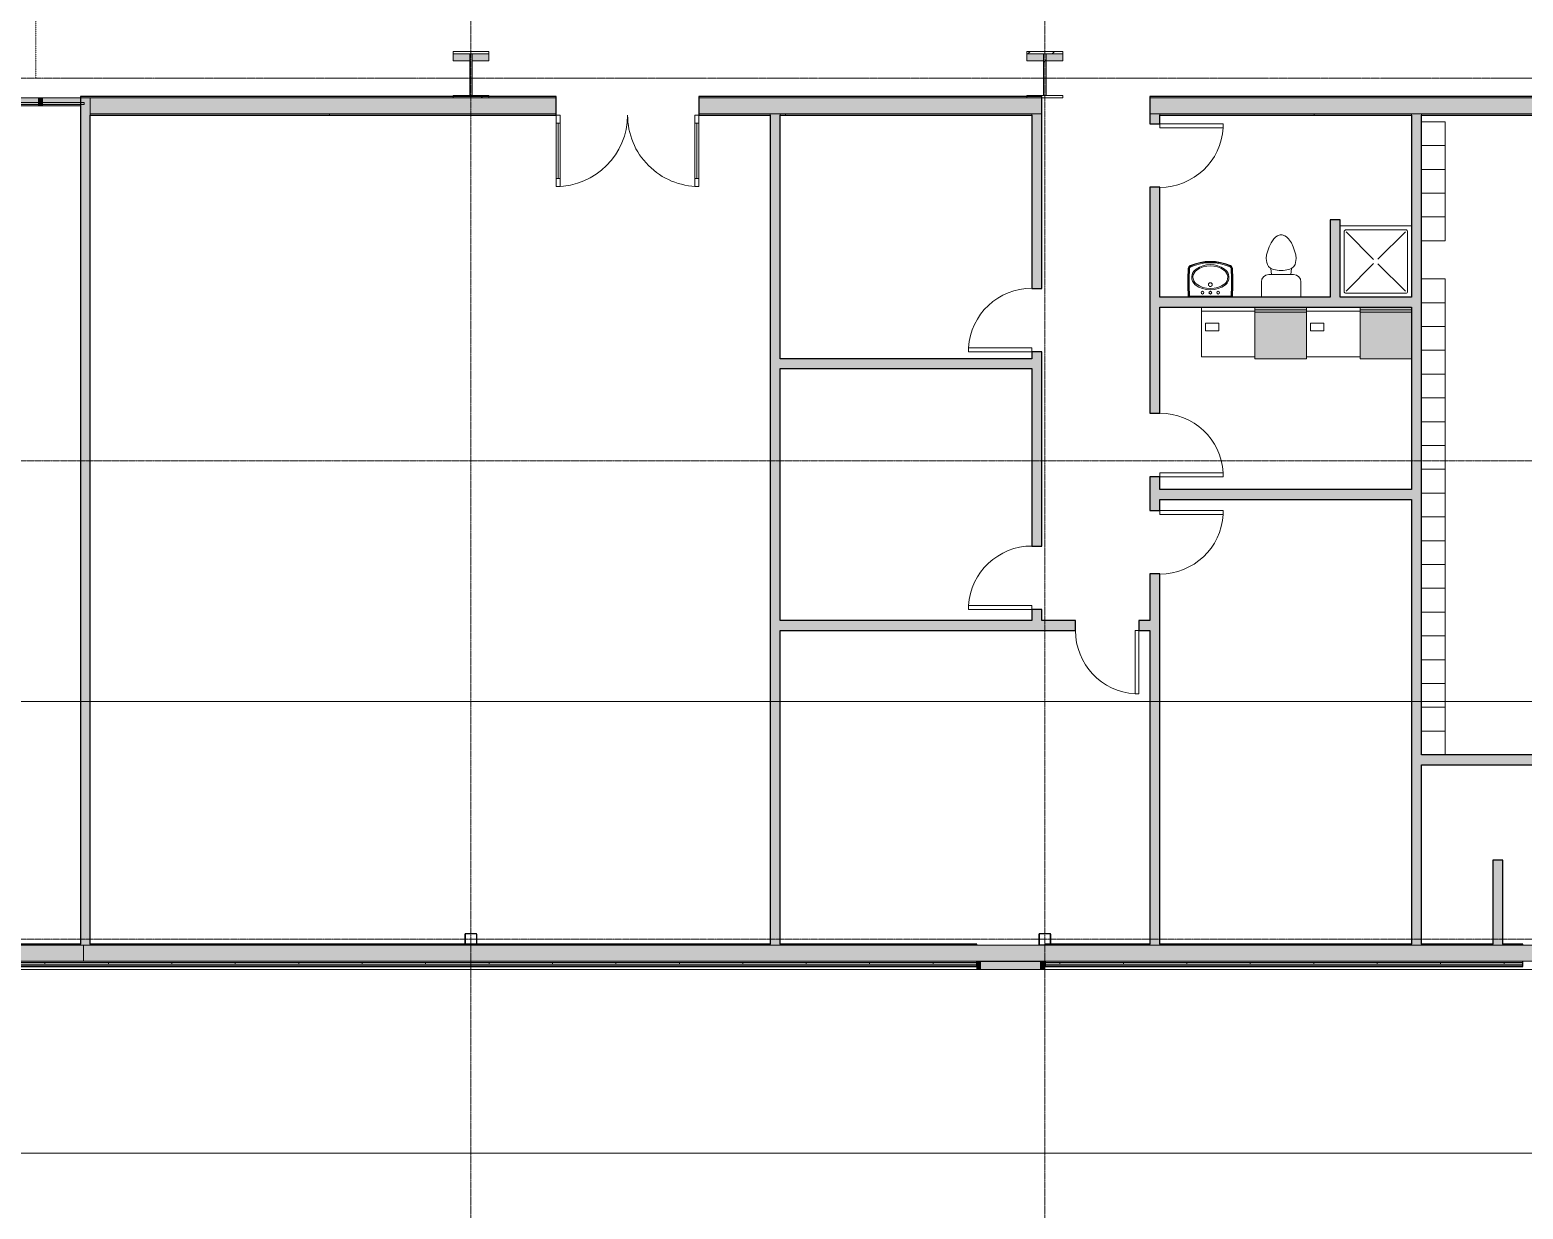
# Model space of a CAD drawing. Header units: inches. Extents: x 19712 to 27543, y -26063 to -18659.
# Drawn here: x 24600 to 25354, y -22920 to -22326 of the extents above; entities that cross this region are included whole.
import ezdxf

# ---------------------------------------------------------------- set-up
doc = ezdxf.new("R2010")
doc.units = ezdxf.units.IN
doc.header["$MEASUREMENT"] = 0
doc.linetypes.add('Dash 1_16_', pattern=[0.125, 0.0625, -0.0625])
doc.linetypes.add('Grid Line 1_2_', pattern=[0.875, 0.5, -0.125, 0.125, -0.125])
for name, color, linetype, lineweight in [('A-DOOR', 31, 'Continuous', 9), ('A-DOOR-GLAZ', 31, 'Continuous', 15), ('A-FLOR-CLRS', 90, 'Dash 1_16_', 9), ('A-GLAZ-CURT', 52, 'Continuous', 9), ('A-GLAZ-CWMG', 51, 'Continuous', 9), ('A-WALL', 113, 'Continuous', 9), ('A-WALL-PATT', 111, 'Continuous', 25), ('C-TOPO', 7, 'Continuous', 9), ('Conc', 7, 'Continuous', 9), ('G-ANNO-SYMB', 111, 'Continuous', 9), ('I-FURN', 30, 'Continuous', 9), ('I-WALL', 2, 'Continuous', 9), ('L-SITE-WALL', 31, 'Continuous', 9), ('P-SANR-FIXT', 6, 'Continuous', 9), ('Q-SPCQ', 91, 'Continuous', 9), ('S-BEAM', 12, 'Continuous', 9), ('S-COLS', 52, 'Continuous', 9), ('S-GRID', 1, 'Continuous', 9)]:
    doc.layers.add(name, color=color, linetype=linetype, lineweight=lineweight)
pattern_1 = [(45, (0, 0), (-25.342707, 25.342707), []), (45, (0, 38.4), (-25.342707, 25.342707), [])]
pattern_2 = [(0, (0, 0), (0, 32), []), (90, (0, 0), (-32, 2e-15), [])]

# ---------------------------------------------------------------- blocks, each defined once
blk = doc.blocks.new('HSS-Hollow Structural Section-Column - HSS6X6X1_4-V5-Site Plan - Phase 1')
at = {"layer": 'S-COLS'}
h = blk.add_hatch(dxfattribs=at)
h.set_pattern_fill('FP_4', color=256, style=0, pattern_type=2)
h.set_pattern_definition([(225, (24822.89, -22784.303), (25.342707, -25.342707), []), (225, (24822.89, -22822.703), (25.342707, -25.342707), [])])
h.paths.add_polyline_path([(-2.53, 3), (-2.86, 2.86), (-3, 2.53), (-2.7, 2.7)], flags=0)
h.paths.add_polyline_path([(2.53, 3), (2.7, 2.7), (3, 2.53), (2.86, 2.86)], flags=0)
h.paths.add_polyline_path([(-2.53, 3), (-2.53, 2.77), (2.53, 2.77), (2.53, 3)], flags=0)
h.paths.add_polyline_path([(-3, -2.53), (-2.86, -2.86), (-2.53, -3), (-2.7, -2.7)], flags=0)
h.paths.add_polyline_path([(-3, 2.53), (-3, -2.53), (-2.77, -2.53), (-2.77, 2.53)], flags=0)
h.paths.add_polyline_path([(3, -2.53), (2.7, -2.7), (2.53, -3), (2.86, -2.86)], flags=0)
h.paths.add_polyline_path([(3, 2.53), (2.77, 2.53), (2.77, -2.53), (3, -2.53)], flags=0)
h.paths.add_polyline_path([(-2.53, -2.77), (-2.53, -3), (2.53, -3), (2.53, -2.77)], flags=0)
at = {"layer": 'S-COLS', "lineweight": 15}
for p, q in [((-3, 2.53), (-3, -2.53)), ((-2.77, -2.53), (-2.77, 2.53)), ((2.53, 3), (-2.53, 3)), ((-2.53, 2.77), (2.53, 2.77)), ((2.77, 2.53), (2.77, -2.53)), ((3, -2.53), (3, 2.53)), ((2.53, -2.77), (-2.53, -2.77)), ((-2.53, -3), (2.53, -3))]:
    blk.add_line(p, q, dxfattribs=at)
for centre, radius, start, end in [((-2.53, 2.53), 0.466, 90, 180), ((-2.53, 2.53), 0.233, 90, 180), ((2.53, 2.53), 0.466, 360, 90), ((2.53, 2.53), 0.233, 0, 90), ((-2.53, -2.53), 0.466, 180, 270), ((-2.53, -2.53), 0.233, 180, 270), ((2.53, -2.53), 0.466, 270, 360), ((2.53, -2.53), 0.233, 270, 360)]:
    blk.add_arc(centre, radius, start, end, dxfattribs=at)
blk = doc.blocks.new('HSS-Hollow Structural Section-Column - HSS6X6X1_4-V6-Site Plan - Phase 1')
at = {"layer": 'S-COLS'}
h = blk.add_hatch(dxfattribs=at)
h.set_pattern_fill('FP_5', color=256, style=0, pattern_type=2)
h.set_pattern_definition([(225, (25112.39, -22784.303), (25.342707, -25.342707), []), (225, (25112.39, -22822.703), (25.342707, -25.342707), [])])
h.paths.add_polyline_path([(-2.53, 3), (-2.86, 2.86), (-3, 2.53), (-2.7, 2.7)], flags=0)
h.paths.add_polyline_path([(2.53, 3), (2.7, 2.7), (3, 2.53), (2.86, 2.86)], flags=0)
h.paths.add_polyline_path([(-2.53, 3), (-2.53, 2.77), (2.53, 2.77), (2.53, 3)], flags=0)
h.paths.add_polyline_path([(-3, -2.53), (-2.86, -2.86), (-2.53, -3), (-2.7, -2.7)], flags=0)
h.paths.add_polyline_path([(-3, 2.53), (-3, -2.53), (-2.77, -2.53), (-2.77, 2.53)], flags=0)
h.paths.add_polyline_path([(3, -2.53), (2.7, -2.7), (2.53, -3), (2.86, -2.86)], flags=0)
h.paths.add_polyline_path([(2.77, 2.53), (2.77, -2.53), (3, -2.53), (3, 2.53)], flags=0)
h.paths.add_polyline_path([(2.53, -2.77), (-2.53, -2.77), (-2.53, -3), (2.53, -3)], flags=0)
at = {"layer": 'S-COLS', "lineweight": 15}
for p, q in [((-3, 2.53), (-3, -2.53)), ((-2.77, -2.53), (-2.77, 2.53)), ((2.53, 3), (-2.53, 3)), ((-2.53, 2.77), (2.53, 2.77)), ((2.77, 2.53), (2.77, -2.53)), ((3, -2.53), (3, 2.53)), ((2.53, -2.77), (-2.53, -2.77)), ((-2.53, -3), (2.53, -3))]:
    blk.add_line(p, q, dxfattribs=at)
for centre, radius, start, end in [((-2.53, 2.53), 0.466, 90, 180), ((-2.53, 2.53), 0.233, 90, 180), ((2.53, 2.53), 0.466, 360, 90), ((2.53, 2.53), 0.233, 0, 90), ((-2.53, -2.53), 0.466, 180, 270), ((-2.53, -2.53), 0.233, 180, 270), ((2.53, -2.53), 0.466, 270, 360), ((2.53, -2.53), 0.233, 270, 360)]:
    blk.add_arc(centre, radius, start, end, dxfattribs=at)
blk = doc.blocks.new('Locker-Double Stacked - 12_ x 12_-489636-Site Plan - Phase 1')
at = {"layer": 'I-FURN'}
for p, q in [((6, 6), (-6, 6)), ((-6, 6), (-6, -6)), ((6, -6), (6, 6)), ((-6, -6), (6, -6))]:
    blk.add_line(p, q, dxfattribs=at)
blk = doc.blocks.new('Single-Flush - 32_ x 84_-460923-Site Plan - Phase 1')
at = {"layer": 'A-DOOR', "lineweight": 13}
for p, q in [((14, -2.5), (14, -34.5)), ((16, -2.5), (14, -2.5)), ((16, -2.5), (16, -34.5)), ((16, -34.5), (14, -34.5))]:
    blk.add_line(p, q, dxfattribs=at)
at = {"layer": 'A-DOOR'}
blk.add_arc((16, -2.5), 32.07, 180, 266.42413, dxfattribs=at)
blk = doc.blocks.new('Single-Flush - 32_ x 84_-489871-Site Plan - Phase 1')
at = {"layer": 'A-DOOR', "lineweight": 13}
for p, q in [((14, 2.5), (14, 34.5)), ((16, 34.5), (14, 34.5)), ((16, 2.5), (16, 34.5)), ((16, 2.5), (14, 2.5))]:
    blk.add_line(p, q, dxfattribs=at)
at = {"layer": 'A-DOOR'}
blk.add_arc((16, 2.5), 32.07, 93.57587, 180, dxfattribs=at)
blk = doc.blocks.new('Double-Glass 1 - 72_ x 96_-618616-Site Plan - Phase 1')
at = {"layer": 'A-DOOR', "lineweight": 13}
for p, q in [((-36.02, 36.78), (-36.02, 40.78)), ((-36.02, 40.78), (-34, 40.78)), ((-34, 36.78), (-34, 40.78)), ((34, 36.78), (34, 40.78)), ((36, 40.78), (34, 40.78)), ((36, 36.78), (36, 40.78)), ((-36.02, 36.78), (-34, 36.78)), ((34, 36.78), (36, 36.78)), ((-36.02, 8.78), (-34, 8.78)), ((-36.02, 4.78), (-36.02, 8.78)), ((-34, 4.78), (-34, 8.78)), ((36, 8.78), (34, 8.78)), ((34, 4.78), (34, 8.78)), ((36, 4.78), (36, 8.78)), ((-36.02, 4.78), (-34, 4.78)), ((36, 4.78), (34, 4.78))]:
    blk.add_line(p, q, dxfattribs=at)
at = {"layer": 'A-DOOR'}
for p, q in [((-36.02, 8.78), (-36.02, 36.78)), ((-34, 8.78), (-34, 36.78)), ((34, 8.78), (34, 36.78)), ((36, 8.78), (36, 36.78))]:
    blk.add_line(p, q, dxfattribs=at)
for centre, radius, start, end in [((-36.02, 4.78), 36, 360, 90), ((36, 4.76), 36.02, 90, 179.96662)]:
    blk.add_arc(centre, radius, start, end, dxfattribs=at)
at = {"layer": 'A-DOOR-GLAZ'}
for p, q in [((-35, 36.78), (-35, 8.78)), ((35, 8.78), (35, 36.78))]:
    blk.add_line(p, q, dxfattribs=at)
blk = doc.blocks.new('Girt_C - 8_D-757212-Site Plan - Phase 1')
at = {"layer": 'S-BEAM'}
for points in [[(26266.89, -22787.49), (26266.89, -22787.3), (24627.39, -22787.4), (24627.39, -22787.49), (26163.21, -22787.49)], [(26266.89, -22795.12), (26266.89, -22787.49), (24627.39, -22787.49), (24627.39, -22795.12), (26163.21, -22795.12)], [(26266.89, -22795.3), (26266.89, -22795.12), (24627.39, -22795.21), (24627.39, -22795.3), (26163.21, -22795.3)]]:
    blk.add_hatch(color=256, dxfattribs=at).paths.add_polyline_path(points, flags=0)
for p, q in [((24820.36, -22787.3), (24627.39, -22787.3)), ((24627.39, -22787.49), (24627.39, -22787.3)), ((24627.39, -22795.12), (24627.39, -22787.49)), ((25109.86, -22787.3), (24825.42, -22787.3)), ((25399.36, -22787.3), (25114.92, -22787.3)), ((24627.39, -22795.3), (24627.39, -22795.12)), ((24627.39, -22795.3), (26266.89, -22795.3))]:
    blk.add_line(p, q, dxfattribs=at)
blk = doc.blocks.new('Toilet-Domestic-3D - Toilet-Domestic-3D-489637-Site Plan - Phase 1')
at = {"layer": 'P-SANR-FIXT'}
for p, q in [((-6.06, 6), (-5.13, 8)), ((-5.13, 8), (-3.74, 10)), ((-3.74, 10), (-2.74, 11)), ((-2.74, 11), (-1.87, 11.5)), ((-1.87, 11.5), (-0.5, 12)), ((-0.5, 12), (0.5, 12)), ((0.5, 12), (1.87, 11.5)), ((1.87, 11.5), (2.74, 11)), ((2.74, 11), (3.74, 10)), ((3.74, 10), (5.13, 8)), ((5.13, 8), (6.06, 6)), ((-7.5, 0), (-7.33, 1.99)), ((-7.33, 1.99), (-6.79, 4)), ((-6.79, 4), (-6.06, 6)), ((6.06, 6), (6.79, 4)), ((6.79, 4), (7.33, 1.99)), ((7.33, 1.99), (7.5, 0)), ((-7.41, -1), (-7.5, 0)), ((-7.24, -2), (-7.41, -1)), ((-6.97, -3), (-7.24, -2)), ((-6.4, -4), (-6.97, -3)), ((-5.21, -5), (-6.4, -4)), ((-3.84, -5.5), (-5.21, -5)), ((-4.86, -8.02), (-5.21, -5)), ((-1, -6), (-3.84, -5.5)), ((1, -6), (-1, -6)), ((3.84, -5.5), (1, -6)), ((5.21, -5), (3.84, -5.5)), ((4.86, -8.02), (5.21, -5)), ((6.4, -4), (5.21, -5)), ((6.97, -3), (6.4, -4)), ((7.24, -2), (6.97, -3)), ((7.41, -1), (7.24, -2)), ((7.5, 0), (7.41, -1)), ((-9.98, -11.75), (-9.98, -19.48)), ((6.25, -8.02), (-6.25, -8.02)), ((9.98, -19.48), (9.98, -11.75))]:
    blk.add_line(p, q, dxfattribs=at)
for centre, start, end in [((-6.25, -11.75), 90, 180), ((6.25, -11.75), 0, 90)]:
    blk.add_arc(centre, 3.73, start, end, dxfattribs=at)
blk = doc.blocks.new('Sink-Bathroom-Kohler-Pinoir-2035-8 - Vitreous_China-0-White-670431-Site Plan - Phase 1')
at = {"layer": 'P-SANR-FIXT'}
for p, q in [((25184.77, -22460.55), (25184.77, -22460.06)), ((25207.01, -22460.55), (25184.77, -22460.55)), ((25185.03, -22460.05), (25185.03, -22460.55)), ((25185.44, -22460.55), (25185.44, -22460.03)), ((25195.89, -22460.03), (25185.44, -22460.03)), ((25185.44, -22460.22), (25195.89, -22460.2)), ((25206.34, -22460.03), (25195.89, -22460.03)), ((25195.89, -22460.2), (25206.34, -22460.22)), ((25206.34, -22460.03), (25206.34, -22460.55)), ((25206.75, -22460.55), (25206.75, -22460.05)), ((25207.01, -22460.06), (25207.01, -22460.55))]:
    blk.add_line(p, q, dxfattribs=at)
for centre, radius, start, end in [((25291.12, -22453.02), 106.58, 176.21831, 183.7835), ((25186.32, -22445.99), 1.54, 113.96045, 180.03452), ((25291.12, -22453.02), 106.33, 176.21351, 183.78805), ((25186.32, -22445.99), 1.29, 113.98765, 180.39647), ((25291.12, -22453.02), 105.91, 176.20455, 183.79545), ((25186.32, -22445.99), 0.875, 114.05534, 181.29272), ((25195.89, -22467.85), 25.41, 66.33023, 113.67416), ((25195.89, -22467.85), 25.15, 66.33023, 113.67265), ((25195.89, -22467.85), 24.74, 66.33023, 113.66977), ((25191.38, -22450.5), 4.9, 123.55144, 230.63664), ((25191.38, -22450.5), 4.26, 123.35585, 230.42253), ((25195.89, -22456.26), 12.2, 53.76827, 126.23173), ((25195.89, -22456.26), 11.57, 53.69309, 126.30691), ((25200.4, -22450.5), 4.26, 309.57747, 56.64415), ((25200.4, -22450.5), 4.9, 309.36336, 56.44856), ((25205.48, -22445.98), 0.862, 358.07827, 66.33023), ((25205.48, -22445.98), 1.28, 359.09648, 66.33023), ((25205.48, -22445.98), 1.53, 359.50574, 66.33023), ((25100.66, -22453.02), 105.91, 356.20455, 3.79545), ((25100.66, -22453.02), 106.33, 356.21195, 3.78539), ((25100.66, -22453.02), 106.58, 356.2165, 3.78002), ((25195.89, -22443.97), 12.82, 233.57252, 306.42748), ((25195.89, -22443.97), 12.18, 233.65076, 306.34924), ((25195.89, -22454.18), 0.934, 0, 180), ((25195.89, -22454.18), 0.934, 180, 0), ((25191.89, -22458.23), 0.692, 0, 180), ((25191.89, -22458.23), 0.692, 180, 0), ((25195.89, -22458.24), 0.69, 0, 180), ((25195.89, -22458.24), 0.69, 180, 0), ((25199.89, -22458.24), 0.69, 0, 180), ((25199.89, -22458.24), 0.69, 180, 0)]:
    blk.add_arc(centre, radius, start, end, dxfattribs=at)
blk = doc.blocks.new('Shower Base-3D - 36_ x 36_-670432-Site Plan - Phase 1')
at = {"layer": 'P-SANR-FIXT'}
for p, q in [((18, 18), (-18, 18)), ((-15, 16), (15, 16)), ((-16, -15), (-16, 15)), ((-1.12, 1), (-15, 15)), ((0.97, 1.14), (15, 15)), ((16, 15), (16, -15)), ((-1.13, -0.98), (-15, -15)), ((1.01, -1.11), (15, -15)), ((15, -16), (-15, -16))]:
    blk.add_line(p, q, dxfattribs=at)
for centre, start, end in [((-15, 15), 90, 180), ((15, 15), 360, 90), ((-15, -15), 180, 270), ((15, -15), 270, 0)]:
    blk.add_arc(centre, 1, start, end, dxfattribs=at)
blk = doc.blocks.new('Washing Machine - 26_x26_ - Private-670433-Site Plan - Phase 1')
at = {"layer": 'P-SANR-FIXT'}
for points in [[(1.31, -13), (1.31, 13), (0, 13), (0, -13)], [(2.59, 12.87), (2.59, 13), (1.31, 12.93), (1.41, -13), (2.59, -13)], [(26, -13), (26, 13), (2.59, 13), (2.59, -13), (25, -13)]]:
    blk.add_hatch(color=256, dxfattribs=at).paths.add_polyline_path(points, flags=0)
for p, q in [((1.31, 13), (1.31, -13)), ((2.59, 13), (2.59, -13)), ((26, 13), (26, -13)), ((1.31, -13), (0, -13)), ((26, -13), (25, -13))]:
    blk.add_line(p, q, dxfattribs=at)
blk = doc.blocks.new('Dryer - 27_ x 25_ x 35_-670434-Site Plan - Phase 1')
at = {"layer": 'Q-SPCQ'}
for p, q in [((1.42, 0.11), (28.42, 0.11)), ((1.42, -23.58), (1.42, 0.11)), ((28.42, 0.11), (28.42, -23.58)), ((19.67, -12.89), (26.42, -12.89)), ((19.67, -16.89), (19.67, -12.89)), ((26.42, -16.89), (26.42, -12.89)), ((19.67, -16.89), (26.42, -16.89)), ((1.42, -22.89), (28.42, -22.89))]:
    blk.add_line(p, q, dxfattribs=at)
blk = doc.blocks.new('Washing Machine - 26_x26_ - Private-V13-Site Plan - Phase 1')
at = {"layer": 'P-SANR-FIXT'}
for points in [[(1.31, 13), (0, 13), (0, -13), (1.31, -13)], [(2.59, -13), (2.59, 13), (1.31, 13), (1.41, -13)], [(26, -13), (26, 13), (2.59, 13), (2.59, -13), (25, -13)]]:
    blk.add_hatch(color=256, dxfattribs=at).paths.add_polyline_path(points, flags=0)
for p, q in [((0, 13), (1.31, 13)), ((1.31, 13), (1.31, -13)), ((2.59, 13), (2.59, -13)), ((25, 13), (26, 13)), ((26, 13), (26, -13)), ((1.31, -13), (0, -13)), ((26, -13), (25, -13))]:
    blk.add_line(p, q, dxfattribs=at)
blk = doc.blocks.new('Dryer - 27_ x 25_ x 35_-V14-Site Plan - Phase 1')
at = {"layer": 'Q-SPCQ'}
for p, q in [((1.42, 0.11), (28.42, 0.11)), ((1.42, -23.58), (1.42, 0.11)), ((28.42, 0.11), (28.42, -24.89)), ((19.67, -12.89), (26.42, -12.89)), ((19.67, -16.89), (19.67, -12.89)), ((26.42, -16.89), (26.42, -12.89)), ((19.67, -16.89), (26.42, -16.89)), ((1.42, -22.89), (28.42, -22.89))]:
    blk.add_line(p, q, dxfattribs=at)
blk = doc.blocks.new('System Panel - Glazed-809283-Site Plan - Phase 1')
at = {"layer": 'A-GLAZ-CURT', "transparency": 33554649}
blk.add_hatch(color=256, dxfattribs=at).paths.add_polyline_path([(-10.5, 1.25), (-10.5, 0.25), (10.5, 0.25), (10.5, 1.25)], flags=0)
at = {"layer": 'A-GLAZ-CURT'}
for p, q in [((10.5, 1.25), (-10.5, 1.25)), ((-10.5, 1.25), (-10.5, 0.25)), ((-10.5, 0.25), (10.5, 0.25)), ((10.5, 1.25), (-8.63, 1.25)), ((-8.63, 0.25), (10.5, 0.25)), ((10.5, 0.25), (10.5, 1.25)), ((10.5, 1.25), (10.5, 0.25))]:
    blk.add_line(p, q, dxfattribs=at)
blk = doc.blocks.new('Rectangular Mullion - Rectangular Mullion 1-771667-Site Plan - Phase 1')
at = {"layer": 'A-GLAZ-CWMG'}
h = blk.add_hatch(color=256, dxfattribs=at)
h.paths.add_polyline_path([(24625.89, -22364.05), (24625.89, -22363.3), (24606.77, -22363.3), (24606.77, -22364.05)], flags=0)
h.paths.add_polyline_path([(24606.77, -22362.3), (24625.89, -22362.3), (24625.89, -22360.05), (24606.77, -22360.05)], flags=0)
blk.add_hatch(color=256, dxfattribs=at).paths.add_polyline_path([(24625.89, -22363.3), (24625.89, -22362.3), (24606.77, -22362.3), (24606.77, -22363.3)], flags=0)
for p, q in [((24606.77, -22360.05), (24625.89, -22360.05)), ((24606.77, -22364.05), (24625.89, -22364.05))]:
    blk.add_line(p, q, dxfattribs=at)
blk = doc.blocks.new('Rectangular Mullion - Rectangular Mullion 1-789464-Site Plan - Phase 1')
at = {"layer": 'A-GLAZ-CWMG'}
blk.add_hatch(color=256, dxfattribs=at).paths.add_polyline_path([(25097.73, -22799.43), (25110.27, -22799.43), (25110.27, -22795.43), (25080.02, -22795.43), (25080.02, -22799.43)], flags=0)
for p, q in [((25110.27, -22795.43), (25080.02, -22795.43)), ((25110.27, -22799.43), (25080.02, -22799.43))]:
    blk.add_line(p, q, dxfattribs=at)
blk = doc.blocks.new('Rectangular Mullion - Rectangular Mullion 1-827457-Site Plan - Phase 1')
at = {"layer": 'A-GLAZ-CWMG'}
blk.add_hatch(color=256, dxfattribs=at).paths.add_polyline_path([(0, 2), (0, -2), (-2, -2), (-2, 2)], flags=0)
at = {"layer": 'A-GLAZ-CWMG', "lineweight": 13}
for p, q in [((-2, 2), (0, 2)), ((-2, -2), (-2, 2)), ((0, 2), (0, -2)), ((0, -2), (-2, -2))]:
    blk.add_line(p, q, dxfattribs=at)
blk = doc.blocks.new('Rectangular Mullion - Rectangular Mullion 1-827460-Site Plan - Phase 1')
at = {"layer": 'A-GLAZ-CWMG'}
blk.add_hatch(color=256, dxfattribs=at).paths.add_polyline_path([(-2, 2), (-2, -2), (0, -2), (0, 2)], flags=0)
at = {"layer": 'A-GLAZ-CWMG', "lineweight": 13}
for p, q in [((0, 2), (-2, 2)), ((-2, 2), (-2, -2)), ((0, -2), (0, 2)), ((-2, -2), (0, -2))]:
    blk.add_line(p, q, dxfattribs=at)
blk = doc.blocks.new('System Panel - Glazed-809284-Site Plan - Phase 1')
at = {"layer": 'A-GLAZ-CURT', "transparency": 33554649}
blk.add_hatch(color=256, dxfattribs=at).paths.add_polyline_path([(-17.09, 1.25), (-17.09, 0.25), (17.09, 0.25), (17.09, 1.25)], flags=0)
at = {"layer": 'A-GLAZ-CURT'}
for p, q in [((17.09, 1.25), (-17.09, 1.25)), ((-17.09, 1.25), (-17.09, 0.25)), ((-17.09, 0.25), (-17.09, 1.25)), ((17.09, 1.25), (-17.09, 1.25)), ((-17.09, 0.25), (17.09, 0.25)), ((-17.09, 0.25), (17.09, 0.25)), ((17.09, 0.25), (17.09, 1.25)), ((17.09, 1.25), (17.09, 0.25))]:
    blk.add_line(p, q, dxfattribs=at)
blk = doc.blocks.new('Rectangular Mullion - Rectangular Mullion 1-V15-Site Plan - Phase 1')
at = {"layer": 'A-GLAZ-CWMG'}
h = blk.add_hatch(color=256, dxfattribs=at)
h.paths.add_polyline_path([(24462.02, -22364.05), (24496.2, -22364.05), (24496.2, -22363.3), (24462.02, -22363.3)], flags=0)
h.paths.add_polyline_path([(24462.02, -22362.3), (24496.2, -22362.3), (24496.2, -22360.05), (24462.02, -22360.05)], flags=0)
blk.add_hatch(color=256, dxfattribs=at).paths.add_polyline_path([(24496.2, -22363.3), (24496.2, -22362.3), (24462.02, -22362.3), (24462.02, -22363.3)], flags=0)
for p, q in [((24462.02, -22360.05), (24496.2, -22360.05)), ((24462.02, -22364.05), (24496.2, -22364.05))]:
    blk.add_line(p, q, dxfattribs=at)
blk = doc.blocks.new('Rectangular Mullion - Rectangular Mullion 1-809282-Site Plan - Phase 1')
at = {"layer": 'A-GLAZ-CWMG'}
blk.add_hatch(color=256, dxfattribs=at).paths.add_polyline_path([(-1, -2), (-1, 2), (1, 2), (1, -2)], flags=0)
at = {"layer": 'A-GLAZ-CWMG', "lineweight": 13}
for p, q in [((-1, 2), (1, 2)), ((-1, -2), (-1, 2)), ((1, 2), (1, -2)), ((1, -2), (-1, -2))]:
    blk.add_line(p, q, dxfattribs=at)

msp = doc.modelspace()

# ---------------------------------------------------------------- hatches: boundary and pattern name
at = {"layer": 'A-WALL-PATT', "lineweight": 9}
h = msp.add_hatch(dxfattribs=at)
h.set_pattern_fill('FP_6', color=256, style=0, pattern_type=2)
h.set_pattern_definition([(0, (0, 0), (81.92, 20.48), [3.379, -58.061, 3.379, -58.061, -327.68]), (0, (0, 0), (81.92, 20.48), [-122.88, 3.379, -119.501, 3.379, -58.061, -143.36]), (0, (0, 0), (81.92, 20.48), [-307.2, 3.379, -37.581, 3.379, -99.021]), (120, (30.72, 10.24), (-58.6962, 60.704801), [3.379, -58.061, 3.379, -58.061, -327.68]), (120, (30.72, 10.24), (-58.6962, 60.704801), [-122.88, 3.379, -119.501, 3.379, -58.061, -143.36]), (120, (30.72, 10.24), (-58.6962, 60.704801), [-307.2, 3.379, -37.581, 3.379, -99.021]), (240, (40.96, 51.2), (-23.2238, -81.184801), [3.379, -58.061, 3.379, -58.061, -327.68]), (240, (40.96, 51.2), (-23.2238, -81.184801), [-122.88, 3.379, -119.501, 3.379, -58.061, -143.36]), (240, (40.96, 51.2), (-23.2238, -81.184801), [-307.2, 3.379, -37.581, 3.379, -99.021])])
h.paths.add_polyline_path([(25721.39, -22368.68), (25721.39, -22368.05), (25647.39, -22368.05), (25647.39, -22368.68), (25714.59, -22368.68)], flags=0)
h.paths.add_polyline_path([(25642.39, -22368.68), (25642.39, -22368.05), (25582.85, -22368.05), (25582.85, -22368.68), (25602.43, -22368.68)], flags=0)
h.paths.add_polyline_path([(25577.85, -22368.68), (25577.85, -22368.05), (25546.77, -22368.05), (25546.77, -22368.68)], flags=0)
h.paths.add_polyline_path([(25450.02, -22368.68), (25450.02, -22368.05), (25445.93, -22368.05), (25445.93, -22368.68)], flags=0)
h.paths.add_polyline_path([(25440.93, -22368.68), (25440.93, -22368.05), (25381.39, -22368.05), (25381.39, -22368.68)], flags=0)
h.paths.add_polyline_path([(25376.39, -22368.68), (25376.39, -22368.05), (25302.39, -22368.05), (25302.39, -22368.68)], flags=0)
h.paths.add_polyline_path([(25297.39, -22368.68), (25297.39, -22368.05), (25170.39, -22368.05), (25170.39, -22368.68), (25265.97, -22368.68)], flags=0)
h.paths.add_polyline_path([(25105.89, -22368.68), (25105.89, -22368.05), (24978.89, -22368.05), (24978.89, -22368.68), (25041.65, -22368.68)], flags=0)
h.paths.add_polyline_path([(24973.89, -22368.68), (24973.89, -22368.05), (24937.89, -22368.05), (24937.89, -22368.68)], flags=0)
h.paths.add_polyline_path([(24865.89, -22368.68), (24865.89, -22368.05), (24630.89, -22368.05), (24630.89, -22368.68)], flags=0)
h = msp.add_hatch(dxfattribs=at)
h.set_pattern_fill('FP_8', color=256, style=0, pattern_type=2)
h.set_pattern_definition(pattern_2)
h.paths.add_polyline_path([(24244.02, -22796.8), (25078.02, -22796.8), (25078.02, -22796.05), (24244.02, -22796.05)], flags=0)
h = msp.add_hatch(dxfattribs=at)
h.set_pattern_fill('FP_8', color=256, style=0, pattern_type=2)
h.set_pattern_definition(pattern_2)
h.paths.add_polyline_path([(25353.52, -22796.8), (25353.52, -22796.05), (25112.52, -22796.05), (25112.52, -22796.8), (25265.97, -22796.8)], flags=0)
at = {"layer": 'I-WALL'}
for points in [[(24627.39, -22787.3), (24630.89, -22787.3), (24630.89, -22360.05), (24625.89, -22360.05), (24625.89, -22787.3)], [(24978.89, -22787.3), (24978.89, -22368.05), (24973.89, -22368.05), (24973.89, -22787.3)], [(25302.39, -22787.3), (25302.39, -22368.05), (25297.39, -22368.05), (25297.39, -22787.3)], [(25261.39, -22460.55), (25261.39, -22421.55), (25256.39, -22421.55), (25256.39, -22460.55)], [(25297.39, -22465.55), (25297.39, -22460.55), (25170.39, -22460.55), (25170.39, -22465.55), (25265.97, -22465.55)], [(25105.89, -22496.55), (25105.89, -22491.55), (24978.89, -22491.55), (24978.89, -22496.55), (25041.65, -22496.55)], [(25297.39, -22562.55), (25297.39, -22557.55), (25170.39, -22557.55), (25170.39, -22562.55), (25265.97, -22562.55)], [(25378.89, -22696.3), (25378.89, -22691.3), (25302.39, -22691.3), (25302.39, -22696.3), (25378.12, -22696.3)], [(25338.39, -22787.3), (25343.39, -22787.3), (25343.39, -22744.3), (25338.39, -22744.3), (25338.39, -22786.68)]]:
    msp.add_hatch(color=256, dxfattribs=at).paths.add_polyline_path(points, flags=0)
h = msp.add_hatch(color=256, dxfattribs=at)
h.paths.add_polyline_path([(25105.89, -22623.55), (25110.89, -22623.55), (25110.89, -22618.05), (25105.89, -22618.05)], flags=0)
h.paths.add_polyline_path([(25105.89, -22586.05), (25110.89, -22586.05), (25110.89, -22488.05), (25105.89, -22488.05), (25105.89, -22554.26)], flags=0)
h.paths.add_polyline_path([(25105.89, -22456.05), (25110.89, -22456.05), (25110.89, -22368.05), (25105.89, -22368.05), (25105.89, -22368.68)], flags=0)
h = msp.add_hatch(color=256, dxfattribs=at)
h.paths.add_polyline_path([(25165.39, -22787.3), (25170.39, -22787.3), (25170.39, -22600.05), (25165.39, -22600.05), (25165.39, -22786.68)], flags=0)
h.paths.add_polyline_path([(25165.39, -22568.05), (25170.39, -22568.05), (25170.39, -22551.05), (25165.39, -22551.05), (25165.39, -22554.26)], flags=0)
h.paths.add_polyline_path([(25170.39, -22519.05), (25170.39, -22405.05), (25165.39, -22405.05), (25165.39, -22519.05)], flags=0)
h.paths.add_polyline_path([(25165.39, -22373.05), (25170.39, -22373.05), (25170.39, -22368.05), (25165.39, -22368.05), (25165.39, -22368.68)], flags=0)
h = msp.add_hatch(color=256, dxfattribs=at)
h.paths.add_polyline_path([(25165.39, -22628.55), (25165.39, -22623.55), (25159.89, -22623.55), (25159.89, -22628.55)], flags=0)
h.paths.add_polyline_path([(25041.65, -22628.55), (25127.89, -22628.55), (25127.89, -22623.55), (24978.89, -22623.55), (24978.89, -22628.55)], flags=0)
at = {"layer": 'L-SITE-WALL'}
h = msp.add_hatch(color=256, dxfattribs=at)
h.paths.add_polyline_path([(25726.39, -22360.05), (25726.39, -22359.3), (25546.77, -22359.3), (25546.77, -22360.05), (25714.59, -22360.05)], flags=0)
h.paths.add_polyline_path([(25450.02, -22360.05), (25450.02, -22359.3), (25165.39, -22359.3), (25165.39, -22360.05), (25378.12, -22360.05)], flags=0)
h.paths.add_polyline_path([(25110.89, -22360.05), (25110.89, -22359.3), (24937.89, -22359.3), (24937.89, -22360.05), (25041.65, -22360.05)], flags=0)
h.paths.add_polyline_path([(24865.89, -22360.05), (24865.89, -22359.3), (24625.89, -22359.3), (24625.89, -22360.05), (24630.89, -22360.05)], flags=0)
h = msp.add_hatch(color=256, dxfattribs=at)
h.paths.add_polyline_path([(25721.39, -22368.05), (25726.39, -22368.05), (25726.39, -22360.05), (25546.77, -22360.05), (25546.77, -22368.05), (25714.59, -22368.05)], flags=0)
h.paths.add_polyline_path([(25450.02, -22368.05), (25450.02, -22360.05), (25165.39, -22360.05), (25165.39, -22368.05), (25445.93, -22368.05)], flags=0)
h.paths.add_polyline_path([(25110.89, -22368.05), (25110.89, -22360.05), (24937.89, -22360.05), (24937.89, -22368.05), (25105.89, -22368.05)], flags=0)
h.paths.add_polyline_path([(24865.89, -22368.05), (24865.89, -22360.05), (24630.89, -22360.05), (24630.89, -22368.05)], flags=0)
h = msp.add_hatch(color=256, dxfattribs=at)
h.paths.add_polyline_path([(24530.86, -22787.3), (24530.53, -22787.17), (24530.53, -22786.91), (24530.73, -22787.07)], flags=0)
h.paths.add_polyline_path([(24246.75, -22787.3), (24530.86, -22787.3), (24530.86, -22787.07), (24535.92, -22787.07), (24535.92, -22787.3), (24625.89, -22787.3), (24625.89, -22786.68), (24536.39, -22786.68), (24536.39, -22786.84), (24536.16, -22786.82), (24536.16, -22786.68), (24530.62, -22786.68), (24530.53, -22786.84), (24530.39, -22786.83), (24530.32, -22786.68), (24246.89, -22786.68), (24246.89, -22786.84), (24246.66, -22786.84), (24246.59, -22786.68), (24244.02, -22786.68), (24244.02, -22787.07), (24246.42, -22787.07), (24246.42, -22787.3)], flags=0)
h.paths.add_polyline_path([(24246.42, -22787.3), (24246.66, -22786.96), (24246.82, -22787), (24246.66, -22787.21), (24246.43, -22787.3)], flags=0)
h.paths.add_polyline_path([(24535.92, -22787.3), (24536.25, -22786.91), (24536.39, -22786.84), (24536.16, -22787.21)], flags=0)
h.paths.add_polyline_path([(24820.36, -22787.3), (24820.03, -22787.17), (24819.89, -22786.84), (24820.23, -22787.07)], flags=0)
h.paths.add_polyline_path([(24630.89, -22787.3), (24820.36, -22787.3), (24820.36, -22787.07), (24825.42, -22787.07), (24825.42, -22787.3), (24973.89, -22787.3), (24973.89, -22786.68), (24825.89, -22786.68), (24825.89, -22786.84), (24825.66, -22786.84), (24825.59, -22786.68), (24820.12, -22786.68), (24820.12, -22786.84), (24819.89, -22786.84), (24819.82, -22786.68), (24630.89, -22786.68)], flags=0)
h.paths.add_polyline_path([(24825.42, -22787.3), (24825.69, -22786.95), (24825.82, -22787), (24825.66, -22787.21), (24825.59, -22787.23)], flags=0)
h.paths.add_polyline_path([(24978.89, -22787.3), (25078.02, -22787.3), (25078.02, -22786.68), (24978.89, -22786.68)], flags=0)
h = msp.add_hatch(color=256, dxfattribs=at)
h.paths.add_polyline_path([(25115.39, -22787.3), (25165.39, -22787.3), (25165.39, -22786.68), (25115.39, -22786.71), (25115.39, -22786.84), (25115.16, -22786.84), (25115.16, -22786.68), (25112.52, -22786.68), (25112.52, -22787.07), (25114.92, -22787.07), (25114.92, -22787.3), (25115.25, -22787.3)], flags=0)
h.paths.add_polyline_path([(25353.52, -22787.3), (25353.52, -22786.68), (25343.39, -22786.68), (25343.39, -22787.3)], flags=0)
h.paths.add_polyline_path([(25114.92, -22787.3), (25115.16, -22786.96), (25115.32, -22787), (25115.16, -22787.21), (25115.09, -22787.23)], flags=0)
h.paths.add_polyline_path([(25302.39, -22787.3), (25338.39, -22787.3), (25338.39, -22786.68), (25302.39, -22786.68)], flags=0)
h.paths.add_polyline_path([(25265.97, -22787.3), (25297.39, -22787.3), (25297.39, -22786.68), (25170.39, -22786.68), (25170.39, -22787.3)], flags=0)
for points in [[(24526.39, -22795.3), (24627.39, -22795.21), (24627.39, -22787.3), (24526.39, -22787.4), (24526.39, -22795.28)], [(24244.02, -22796.05), (25078.02, -22796.05), (25078.02, -22795.3), (24244.02, -22795.3)], [(24244.02, -22797.68), (25078.02, -22797.68), (25078.02, -22796.8), (24244.02, -22796.8)], [(24256.56, -22797.93), (25078.02, -22797.93), (25078.02, -22797.68), (24244.02, -22797.68), (24244.02, -22797.93)], [(25112.52, -22796.05), (25353.52, -22796.05), (25353.52, -22795.3), (25112.52, -22795.3)], [(25112.52, -22797.68), (25353.52, -22797.68), (25353.52, -22796.8), (25112.52, -22796.8)], [(25353.52, -22797.93), (25353.52, -22797.68), (25112.52, -22797.68), (25112.52, -22797.93), (25265.97, -22797.93)]]:
    msp.add_hatch(color=256, dxfattribs=at).paths.add_polyline_path(points, flags=0)
at = {"layer": 'S-COLS'}
h = msp.add_hatch(color=256, dxfattribs=at)
h.paths.add_polyline_path([(24822.27, -22341.31), (24822.27, -22337.8), (24813.89, -22337.8), (24813.89, -22341.31)], flags=0)
h.paths.add_polyline_path([(24831.89, -22341.31), (24831.89, -22337.8), (24823.52, -22337.8), (24823.52, -22341.31)], flags=0)
h = msp.add_hatch(dxfattribs=at)
h.set_pattern_fill('FP_1', color=256, style=0, pattern_type=2)
h.set_pattern_definition(pattern_1)
h.paths.add_polyline_path([(25121.39, -22337.8), (25121.39, -22336.55), (25103.39, -22336.55), (25103.39, -22337.8)], flags=0)
h = msp.add_hatch(color=256, dxfattribs=at)
h.paths.add_polyline_path([(25111.77, -22341.31), (25111.77, -22337.8), (25103.39, -22337.8), (25103.39, -22341.31)], flags=0)
h.paths.add_polyline_path([(25121.39, -22341.31), (25121.39, -22337.8), (25113.02, -22337.8), (25113.02, -22341.31)], flags=0)
h = msp.add_hatch(dxfattribs=at)
h.set_pattern_fill('FP_1', color=256, style=0, pattern_type=2)
h.set_pattern_definition(pattern_1)
h.paths.add_polyline_path([(25113.02, -22358.8), (25113.02, -22337.8), (25111.77, -22337.8), (25111.77, -22358.8)], flags=0)
h = msp.add_hatch(dxfattribs=at)
h.set_pattern_fill('FP_1', color=256, style=0, pattern_type=2)
h.set_pattern_definition(pattern_1)
h.paths.add_polyline_path([(24831.89, -22360.05), (24831.89, -22358.8), (24813.89, -22358.8), (24813.89, -22360.05)], flags=0)

# ---------------------------------------------------------------- linework, layer by layer
at = {"layer": 'A-FLOR-CLRS'}
for p, q in [((24603.39, -21133.78), (24603.39, -22350.05)), ((24603.39, -22350.05), (24822.27, -22350.05)), ((24823.52, -22350.05), (25111.77, -22350.05)), ((25113.02, -22350.05), (25401.27, -22350.05))]:
    msp.add_line(p, q, dxfattribs=at)
at = {"layer": 'A-WALL'}
for p, q in [((24625.89, -22360.05), (24865.89, -22360.05)), ((24630.89, -22360.05), (24630.89, -22368.68)), ((24937.89, -22360.05), (25110.89, -22360.05)), ((25165.39, -22360.05), (25450.02, -22360.05)), ((24630.89, -22368.05), (24865.89, -22368.05)), ((24937.89, -22368.05), (25110.89, -22368.05)), ((24973.89, -22368.68), (24973.89, -22368.05)), ((24978.89, -22368.68), (24978.89, -22368.05)), ((25105.89, -22368.68), (25105.89, -22368.05)), ((25165.39, -22368.05), (25450.02, -22368.05)), ((25170.39, -22368.68), (25170.39, -22368.05)), ((25297.39, -22368.68), (25297.39, -22368.05)), ((25302.39, -22368.68), (25302.39, -22368.05)), ((24625.89, -22786.68), (24625.89, -22787.3)), ((24630.89, -22786.68), (24630.89, -22787.3)), ((24973.89, -22786.68), (24973.89, -22787.3)), ((24978.89, -22786.68), (24978.89, -22787.3)), ((25165.39, -22786.68), (25165.39, -22787.3)), ((25170.39, -22786.68), (25170.39, -22787.3)), ((25297.39, -22786.68), (25297.39, -22787.3)), ((25302.39, -22786.68), (25302.39, -22787.3)), ((25338.39, -22786.68), (25338.39, -22787.3)), ((25343.39, -22786.68), (25343.39, -22787.3)), ((24627.39, -22787.3), (24535.92, -22787.3)), ((25078.02, -22796.05), (24244.02, -22796.05)), ((25078.02, -22796.8), (24244.02, -22796.8)), ((25078.02, -22797.68), (24244.02, -22797.68)), ((24627.39, -22795.3), (24526.39, -22795.3)), ((25353.52, -22796.05), (25112.52, -22796.05)), ((25353.52, -22796.8), (25112.52, -22796.8)), ((25353.52, -22797.68), (25112.52, -22797.68))]:
    msp.add_line(p, q, dxfattribs=at)
at = {"layer": 'C-TOPO'}
for p, q in [((25078.02, -22799.43), (24243.77, -22799.43)), ((25801.77, -22799.43), (25112.27, -22799.43))]:
    msp.add_line(p, q, dxfattribs=at)
at = {"layer": 'Conc'}
msp.add_line((24306.52, -22892.07), (25981.02, -22892.07), dxfattribs=at)
at = {"layer": 'G-ANNO-SYMB'}
msp.add_line((27068.75, -22664.44), (19991.49, -22664.44), dxfattribs=at)
at = {"layer": 'I-WALL', "lineweight": 25}
for p, q in [((24630.89, -22359.3), (24625.89, -22359.3)), ((24625.89, -22359.3), (24625.89, -22786.68)), ((24630.89, -22786.68), (24630.89, -22368.68)), ((24973.89, -22368.68), (24973.89, -22786.68)), ((24978.89, -22491.55), (24978.89, -22368.68)), ((25105.89, -22368.68), (25105.89, -22456.05)), ((25110.89, -22456.05), (25110.89, -22368.68)), ((25165.39, -22368.68), (25165.39, -22373.05)), ((25170.39, -22373.05), (25170.39, -22368.68)), ((25297.39, -22368.68), (25297.39, -22460.55)), ((25302.39, -22691.3), (25302.39, -22368.68)), ((25165.39, -22373.05), (25170.39, -22373.05)), ((25170.39, -22405.05), (25165.39, -22405.05)), ((25165.39, -22405.05), (25165.39, -22519.05)), ((25170.39, -22460.55), (25170.39, -22405.05)), ((25256.39, -22421.55), (25256.39, -22460.55)), ((25261.39, -22421.55), (25256.39, -22421.55)), ((25261.39, -22460.55), (25261.39, -22421.55)), ((25105.89, -22456.05), (25110.89, -22456.05)), ((25184.77, -22460.55), (25170.39, -22460.55)), ((25256.39, -22460.55), (25207.01, -22460.55)), ((25297.39, -22460.55), (25261.39, -22460.55)), ((25170.39, -22519.05), (25170.39, -22465.55)), ((25170.39, -22465.55), (25297.39, -22465.55)), ((25297.39, -22465.55), (25297.39, -22557.55)), ((25105.89, -22491.55), (24978.89, -22491.55)), ((25110.89, -22488.05), (25105.89, -22488.05)), ((25105.89, -22488.05), (25105.89, -22491.55)), ((25110.89, -22586.05), (25110.89, -22488.05)), ((24978.89, -22623.55), (24978.89, -22496.55)), ((24978.89, -22496.55), (25105.89, -22496.55)), ((25105.89, -22496.55), (25105.89, -22586.05)), ((25165.39, -22519.05), (25170.39, -22519.05)), ((25170.39, -22551.05), (25165.39, -22551.05)), ((25165.39, -22551.05), (25165.39, -22568.05)), ((25170.39, -22557.55), (25170.39, -22551.05)), ((25297.39, -22557.55), (25170.39, -22557.55)), ((25165.39, -22568.05), (25170.39, -22568.05)), ((25170.39, -22568.05), (25170.39, -22562.55)), ((25170.39, -22562.55), (25297.39, -22562.55)), ((25297.39, -22562.55), (25297.39, -22786.68)), ((25105.89, -22586.05), (25110.89, -22586.05)), ((25170.39, -22600.05), (25165.39, -22600.05)), ((25165.39, -22600.05), (25165.39, -22623.55)), ((25170.39, -22786.68), (25170.39, -22600.05)), ((25110.89, -22618.05), (25105.89, -22618.05)), ((25105.89, -22618.05), (25105.89, -22623.55)), ((25110.89, -22623.55), (25110.89, -22618.05)), ((25105.89, -22623.55), (24978.89, -22623.55)), ((24978.89, -22786.68), (24978.89, -22628.55)), ((24978.89, -22628.55), (25127.89, -22628.55)), ((25127.89, -22623.55), (25110.89, -22623.55)), ((25127.89, -22628.55), (25127.89, -22623.55)), ((25165.39, -22623.55), (25159.89, -22623.55)), ((25159.89, -22623.55), (25159.89, -22628.55)), ((25159.89, -22628.55), (25165.39, -22628.55)), ((25165.39, -22628.55), (25165.39, -22786.68)), ((25378.89, -22691.3), (25302.39, -22691.3)), ((25302.39, -22786.68), (25302.39, -22696.3)), ((25302.39, -22696.3), (25378.89, -22696.3)), ((25343.39, -22744.3), (25338.39, -22744.3)), ((25338.39, -22744.3), (25338.39, -22786.68)), ((25343.39, -22786.68), (25343.39, -22744.3))]:
    msp.add_line(p, q, dxfattribs=at)
at = {"layer": 'L-SITE-WALL', "lineweight": 25}
for p, q in [((24865.89, -22359.3), (24630.89, -22359.3)), ((24865.89, -22368.68), (24865.89, -22359.3)), ((25110.89, -22359.3), (24937.89, -22359.3)), ((24937.89, -22359.3), (24937.89, -22368.68)), ((25110.89, -22368.68), (25110.89, -22359.3)), ((25450.02, -22359.3), (25165.39, -22359.3)), ((25165.39, -22359.3), (25165.39, -22368.68)), ((24630.89, -22368.68), (24865.89, -22368.68)), ((24937.89, -22368.68), (24973.89, -22368.68)), ((24978.89, -22368.68), (25105.89, -22368.68)), ((25170.39, -22368.68), (25297.39, -22368.68)), ((25302.39, -22368.68), (25376.39, -22368.68)), ((24625.89, -22786.68), (24536.39, -22786.68)), ((24819.89, -22786.68), (24630.89, -22786.68)), ((24825.66, -22786.68), (24820.12, -22786.68)), ((24973.89, -22786.68), (24825.89, -22786.68)), ((25078.02, -22786.68), (24978.89, -22786.68)), ((25078.02, -22787.33), (25078.02, -22786.68)), ((25115.16, -22786.68), (25112.52, -22786.68)), ((25112.52, -22786.68), (25112.52, -22787.07)), ((25165.39, -22786.68), (25115.39, -22786.68)), ((25297.39, -22786.68), (25170.39, -22786.68)), ((25338.39, -22786.68), (25302.39, -22786.68)), ((25353.52, -22786.68), (25343.39, -22786.68)), ((25353.52, -22787.33), (25353.52, -22786.68)), ((24244.02, -22797.93), (25078.02, -22797.93)), ((25078.02, -22797.93), (25078.02, -22795.26)), ((25112.52, -22795.26), (25112.52, -22797.93)), ((25112.52, -22797.93), (25353.52, -22797.93)), ((25353.52, -22797.93), (25353.52, -22795.28))]:
    msp.add_line(p, q, dxfattribs=at)
at = {"layer": 'S-BEAM'}
for p, q in [((24627.39, -22787.3), (24820.36, -22787.3)), ((24825.42, -22787.3), (25109.86, -22787.3)), ((25114.92, -22787.3), (25399.36, -22787.3))]:
    msp.add_line(p, q, dxfattribs=at)
at = {"layer": 'S-COLS', "lineweight": 15}
for p, q in [((24831.89, -22336.55), (24813.89, -22336.55)), ((24813.89, -22336.55), (24813.89, -22337.8)), ((24813.89, -22337.8), (24831.89, -22337.8)), ((24823.52, -22337.8), (24822.27, -22337.8)), ((24822.27, -22337.8), (24822.27, -22358.8)), ((24823.52, -22358.8), (24823.52, -22337.8)), ((24831.89, -22337.8), (24831.89, -22336.55)), ((25121.39, -22336.55), (25103.39, -22336.55)), ((25103.39, -22336.55), (25103.39, -22337.8)), ((25103.39, -22337.8), (25121.39, -22337.8)), ((25113.02, -22337.8), (25111.77, -22337.8)), ((25111.77, -22337.8), (25111.77, -22358.8)), ((25113.02, -22358.8), (25113.02, -22337.8)), ((25121.39, -22337.8), (25121.39, -22336.55)), ((24813.89, -22358.8), (24813.89, -22360.05)), ((24831.89, -22358.8), (24813.89, -22358.8)), ((24813.89, -22360.05), (24831.89, -22360.05)), ((24822.27, -22358.8), (24823.52, -22358.8)), ((24831.89, -22360.05), (24831.89, -22358.8)), ((25103.39, -22358.8), (25103.39, -22360.05)), ((25121.39, -22358.8), (25103.39, -22358.8)), ((25103.39, -22360.05), (25121.39, -22360.05)), ((25111.77, -22358.8), (25113.02, -22358.8)), ((25121.39, -22360.05), (25121.39, -22358.8))]:
    msp.add_line(p, q, dxfattribs=at)
at = {"layer": 'S-COLS'}
for p, q in [((24813.89, -22337.8), (24813.89, -22341.31)), ((24822.27, -22341.31), (24813.89, -22341.31)), ((24831.89, -22341.31), (24823.52, -22341.31)), ((24831.89, -22337.8), (24831.89, -22341.31)), ((25103.39, -22337.8), (25103.39, -22341.31)), ((25111.77, -22341.31), (25103.39, -22341.31)), ((25121.39, -22341.31), (25113.02, -22341.31)), ((25121.39, -22337.8), (25121.39, -22341.31))]:
    msp.add_line(p, q, dxfattribs=at)
at = {"layer": 'S-GRID', "linetype": 'Grid Line 1_2_'}
for p, q in [((24822.89, -23874.7), (24822.89, -18787.2)), ((25112.39, -23874.7), (25112.39, -18787.2)), ((27542.72, -22350.05), (19848.99, -22350.05)), ((27542.72, -22543.05), (19848.99, -22543.05)), ((27542.72, -22784.3), (19848.99, -22784.3))]:
    msp.add_line(p, q, dxfattribs=at)

# ---------------------------------------------------------------- block references
at = {"layer": 'A-DOOR'}
for name, p, rotation in [('Double-Glass 1 - 72_ x 96_-618616-Site Plan - Phase 1', (24901.89, -22363.9), 180), ('Single-Flush - 32_ x 84_-460923-Site Plan - Phase 1', (25167.89, -22389.05), 90), ('Single-Flush - 32_ x 84_-460923-Site Plan - Phase 1', (25108.39, -22472.05), 270), ('Single-Flush - 32_ x 84_-489871-Site Plan - Phase 1', (25167.89, -22535.05), 270), ('Single-Flush - 32_ x 84_-460923-Site Plan - Phase 1', (25167.89, -22584.05), 90), ('Single-Flush - 32_ x 84_-460923-Site Plan - Phase 1', (25108.39, -22602.05), 270)]:
    msp.add_blockref(name, p, dxfattribs=dict(at, rotation=rotation))
msp.add_blockref('Single-Flush - 32_ x 84_-460923-Site Plan - Phase 1', (25143.89, -22626.05), dxfattribs=at)
at = {"layer": 'A-GLAZ-CURT', "rotation": 180}
for name, p in [('System Panel - Glazed-809284-Site Plan - Phase 1', (24587.67, -22362.05)), ('System Panel - Glazed-809283-Site Plan - Phase 1', (24617.27, -22362.05))]:
    msp.add_blockref(name, p, dxfattribs=at)
at = {"layer": 'A-GLAZ-CWMG'}
for name, p in [('Rectangular Mullion - Rectangular Mullion 1-V15-Site Plan - Phase 1', (108.56, 0)), ('Rectangular Mullion - Rectangular Mullion 1-771667-Site Plan - Phase 1', (0, 0)), ('Rectangular Mullion - Rectangular Mullion 1-789464-Site Plan - Phase 1', (0, 0))]:
    msp.add_blockref(name, p, dxfattribs=at)
at = {"layer": 'A-GLAZ-CWMG', "extrusion": (0, 0, -1)}
msp.add_blockref('Rectangular Mullion - Rectangular Mullion 1-809282-Site Plan - Phase 1', (-24605.77, -22362.05), dxfattribs=at)
at = {"layer": 'A-GLAZ-CWMG', "rotation": 180}
msp.add_blockref('Rectangular Mullion - Rectangular Mullion 1-827460-Site Plan - Phase 1', (25078.02, -22797.43), dxfattribs=at)
at = {"layer": 'A-GLAZ-CWMG', "extrusion": (0, 0, -1), "rotation": 180}
msp.add_blockref('Rectangular Mullion - Rectangular Mullion 1-827457-Site Plan - Phase 1', (-25112.27, -22797.43), dxfattribs=at)
at = {"layer": 'I-FURN', "rotation": 270}
for p in [(25308.39, -22378.05), (25308.39, -22390.05), (25308.39, -22402.05), (25308.39, -22414.05), (25308.39, -22426.05), (25308.39, -22457.3), (25308.39, -22469.3), (25308.39, -22481.3), (25308.39, -22493.3), (25308.39, -22505.3), (25308.39, -22517.3), (25308.39, -22529.3), (25308.39, -22541.3), (25308.39, -22553.3), (25308.39, -22565.3), (25308.39, -22577.3), (25308.39, -22589.3), (25308.39, -22601.3), (25308.39, -22613.3), (25308.39, -22625.3), (25308.39, -22637.3), (25308.39, -22649.3), (25308.39, -22661.3), (25308.39, -22673.3), (25308.39, -22685.3)]:
    msp.add_blockref('Locker-Double Stacked - 12_ x 12_-489636-Site Plan - Phase 1', p, dxfattribs=at)
at = {"layer": 'P-SANR-FIXT'}
for name, p in [('Shower Base-3D - 36_ x 36_-670432-Site Plan - Phase 1', (25279.39, -22442.55)), ('Toilet-Domestic-3D - Toilet-Domestic-3D-489637-Site Plan - Phase 1', (25231.62, -22441.08)), ('Sink-Bathroom-Kohler-Pinoir-2035-8 - Vitreous_China-0-White-670431-Site Plan - Phase 1', (0, 0))]:
    msp.add_blockref(name, p, dxfattribs=at)
at = {"layer": 'P-SANR-FIXT', "rotation": 270}
for name, p in [('Washing Machine - 26_x26_ - Private-V13-Site Plan - Phase 1', (25231.39, -22465.55)), ('Washing Machine - 26_x26_ - Private-670433-Site Plan - Phase 1', (25284.39, -22465.55))]:
    msp.add_blockref(name, p, dxfattribs=at)
at = {"layer": 'Q-SPCQ', "rotation": 180}
for name, p in [('Dryer - 27_ x 25_ x 35_-V14-Site Plan - Phase 1', (25219.81, -22490.44)), ('Dryer - 27_ x 25_ x 35_-670434-Site Plan - Phase 1', (25272.81, -22490.44))]:
    msp.add_blockref(name, p, dxfattribs=at)
at = {"layer": 'S-BEAM'}
msp.add_blockref('Girt_C - 8_D-757212-Site Plan - Phase 1', (0, 0), dxfattribs=at)
at = {"layer": 'S-COLS', "rotation": 180}
for name, p in [('HSS-Hollow Structural Section-Column - HSS6X6X1_4-V5-Site Plan - Phase 1', (24822.89, -22784.3)), ('HSS-Hollow Structural Section-Column - HSS6X6X1_4-V6-Site Plan - Phase 1', (25112.39, -22784.3))]:
    msp.add_blockref(name, p, dxfattribs=at)

doc.saveas('drawing.dxf')
